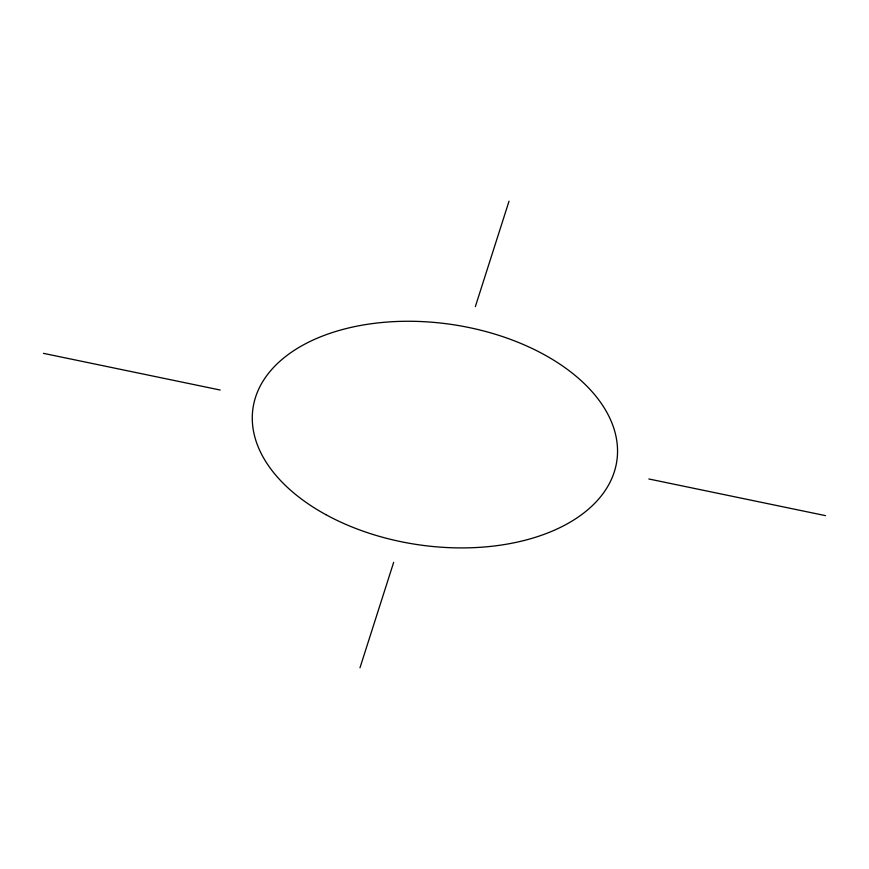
<?xml version="1.0" encoding="UTF-8"?>
<svg xmlns="http://www.w3.org/2000/svg" width="869" height="869" viewBox="0 0 869 869"><rect width="100%" height="100%" fill="white"/><g stroke="black" fill="none" stroke-linecap="round" stroke-linejoin="round"><path stroke-width="1.3" d="M359.972 667.816L393.657 562.373M475.343 306.627L509.028 201.184M43.45 353.357L220.183 390.029M648.817 478.971L825.55 515.643M325.766 514.6A183.815 111.384 8.2 0 0 616.295 464.079A183.815 111.384 8.2 0 0 362.677 325.082A183.815 111.384 8.2 0 0 325.766 514.6"/></g></svg>
